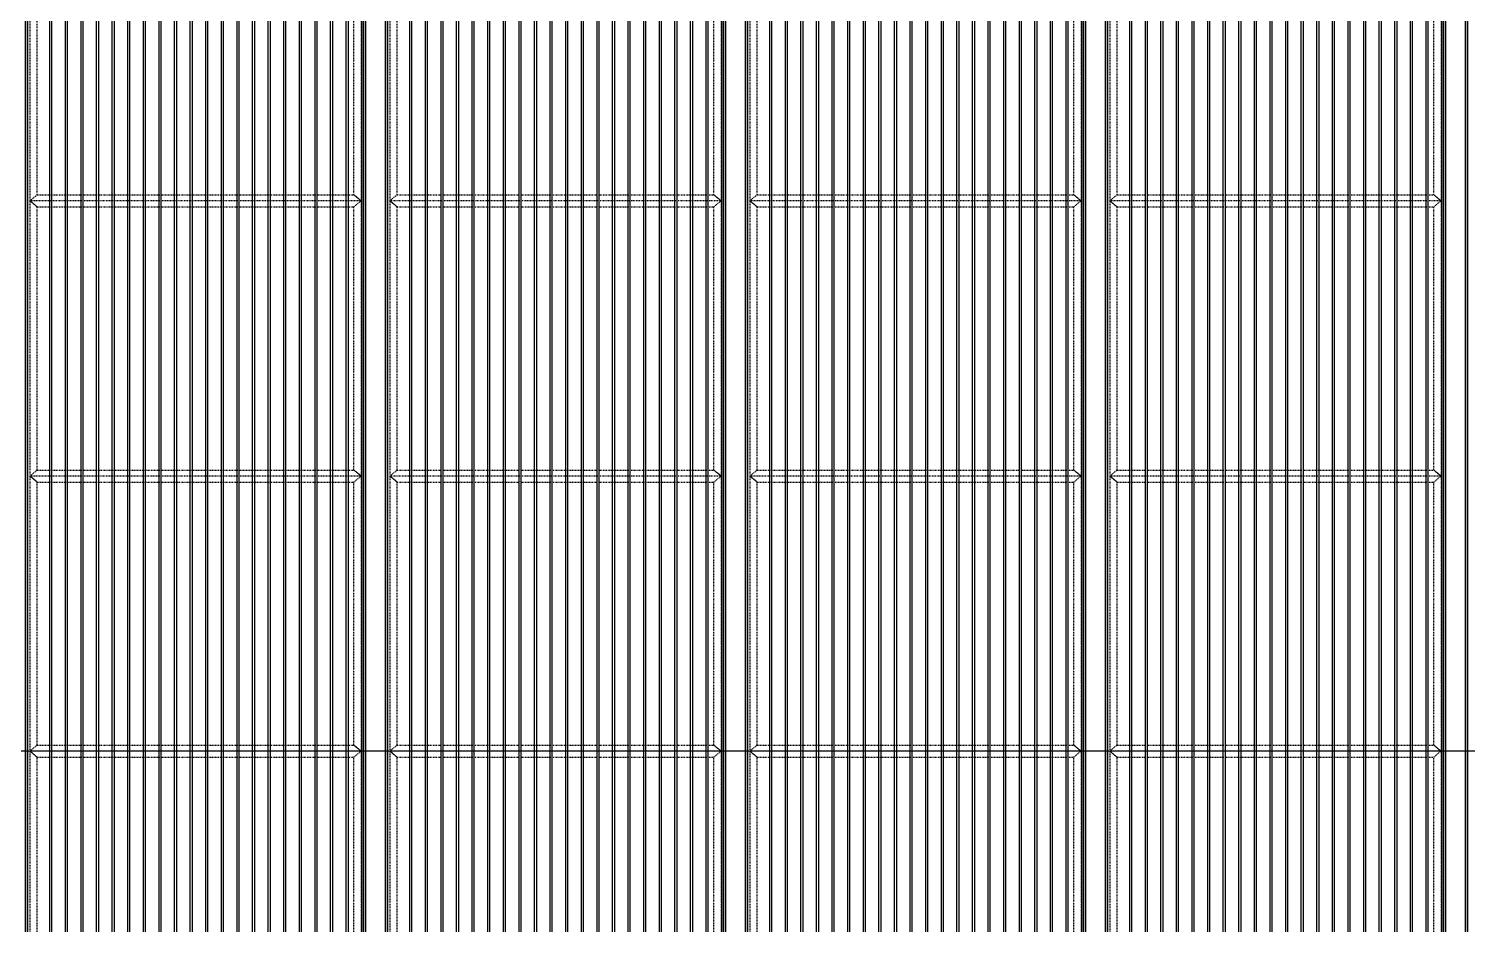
# Model space of a CAD drawing. Header units: millimetres. Extents: x 2519235 to 7246330, y 25937 to 201821.
# Drawn here: x 3243741 to 3249735, y 110629 to 114361 of the extents above; entities that cross this region are included whole.
import ezdxf
from ezdxf.enums import TextEntityAlignment as Align
from ezdxf.xclip import XClip

# ---------------------------------------------------------------- set-up
doc = ezdxf.new("R2010")
doc.units = ezdxf.units.MM
doc.header["$XCLIPFRAME"] = 0
doc.set_wipeout_variables(frame=1)
for name, pattern in [('ACM_Grid2', [9, 6, -1, 1, -1]), ('HIDDEN', [0.375, 0.25, -0.125]), ('HIDDEN2', [4.7625, 3.175, -1.5875]), ('TA_GL_005.00000', [13.75, 5, -1.25, 1.25, -1.25, 5]), ('TA_HL_001.00000', [6.5, 3.55, -2.95])]:
    doc.linetypes.add(name, pattern=pattern)
for name, color, linetype in [('000 - 0_SYM_DWG_GRID-BUBBLE_MAIN_COLOR_1', 7, 'Continuous'), ('000 - 0_SYM_DWG_GRIDLINE_MAIN_COLOR_251', 7, 'Continuous'), ('010 - ASPG_EXTR_MAIN_COLOR_2', 7, 'Continuous'), ('010 - ASPG_EXTR_WIPEOUT_', 7, 'Continuous'), ('010 - ASPG_FRAMING_MAIN_COLOR_1', 7, 'Continuous'), ('010 - ASPG_FRAMING_MAIN_COLOR_2', 7, 'Continuous'), ('010 - ASPG_FRAMING_SUB_COLOR_2', 7, 'Continuous'), ('010 - ASPG_FRAMING_SUB_COLOR_3', 7, 'Continuous'), ('010 - ASPG_FRAMING_WIPEOUT_', 7, 'Continuous'), ('_[-125x65x6x8', 7, 'Continuous'), ('_PL-02', 7, 'Continuous'), ('_PLATE-SC', 7, 'Continuous'), ('_SC -100x100x6x8', 7, 'Continuous'), ('_งานโครงสร้าง', 7, 'Continuous'), ('G-ANNO-HATCH-G251', 7, 'Continuous')]:
    doc.layers.add(name, color=color, linetype=linetype)
doc.layers.add('ACM_Line_Grid Line _Existing__Lw2_', color=7, linetype='ACM_Grid2', lineweight=9)
doc.styles.add('Arial', font='arial.ttf', dxfattribs={"height": 300})
doc.styles.add('TA', font='', dxfattribs={"height": 4.5})
doc.styles.get('TA').set_extended_font_data('Cordia New')

# ---------------------------------------------------------------- blocks, each defined once
blk = doc.blocks.new('*U92')
at = {"color": 7, "linetype": 'HIDDEN2', "ltscale": 0.3}
blk.add_line((0, -26.5), (-2700, -26.5), dxfattribs=at)
at = {"color": 7}
blk.add_lwpolyline([(0, 32.5), (-2700, 32.5), (-2700, -32.5), (0, -32.5)], close=True, dxfattribs=at)
blk = doc.blocks.new('*U93')
at = {"color": 7, "linetype": 'HIDDEN2', "ltscale": 0.3}
blk.add_line((0, -26.5), (-725, -26.5), dxfattribs=at)
at = {"color": 7}
blk.add_lwpolyline([(0, 32.5), (-725, 32.5), (-725, -32.5), (0, -32.5)], close=True, dxfattribs=at)
blk = doc.blocks.new('*U107')
at = {"color": 7, "linetype": 'HIDDEN2', "ltscale": 0.3}
blk.add_line((0, -26.5), (-4950, -26.5), dxfattribs=at)
at = {"color": 7}
blk.add_lwpolyline([(0, 32.5), (-4950, 32.5), (-4950, -32.5), (0, -32.5)], close=True, dxfattribs=at)
blk = doc.blocks.new('_PL-01')
at = {"layer": 'G-ANNO-HATCH-G251'}
h = blk.add_hatch(dxfattribs=at)
h.set_pattern_fill('AR-CONC', scale=0.05)
h.set_pattern_definition([(50, (-178564.836, -85577.109), (9.10923345, -0.79695428), [0.9525, -10.4775]), (355, (-178564.836, -85577.109), (-1.76217107, 9.55284226), [0.762, -8.3820292]), (100.4514447, (-178564.077, -85577.176), (7.34706235, 8.7558876), [0.80950044, -8.90451223]), (46.1842, (-178564.836, -85574.569), (13.55395204, -2.1021164), [1.42875, -15.71625]), (96.6355576, (-178563.706, -85574.744), (11.8702067, 12.3713062), [1.2142512, -13.3567804]), (351.184151, (-178564.836, -85574.57), (11.8702067, 12.3713062), [1.1429984, -12.5729866]), (21, (-178563.566, -85575.204), (7.58071956, -5.1132599), [0.9525, -10.4775]), (326, (-178563.566, -85575.204), (3.0901014, 9.2093983), [0.762, -8.382]), (71.451445, (-178562.934, -85575.63), (10.67082096, 4.09613844), [0.80950044, -8.9044969]), (37.5, (-178564.8358, -85577.1093), (0.15443016, 4.227751944), [0, -8.2804, 0, -8.509, 0, -8.41375]), (7.5, (-178564.836, -85577.1093), (3.34098313, 5.00902874), [0, -4.8514, 0, -8.0899, 0, -3.20675]), (327.5, (-178567.668, -85577.1093), (6.77952976, -0.2864372), [0, -3.175, 0, -9.906, 0, -13.1445]), (317.5, (-178568.938, -85577.1093), (7.40645907, 1.27132455), [0, -4.1275, 0, -6.5786, 0, -9.3345])])
h.paths.add_polyline_path([(70, 0), (-70, 0), (-70, -10), (70, -10)])
h = blk.add_hatch(dxfattribs=at)
h.set_pattern_fill('ANSI32', scale=0.5, angle=90)
h.set_pattern_definition([(135, (-178371.5467, -85577.1093), (-3.36759605, -3.36759605), []), (135, (-178371.5467, -85574.8643), (-3.36759605, -3.36759605), [])])
h.paths.add_polyline_path([(70, -10), (-70, -10), (-70, -20), (70, -20)])
at = {"color": 7}
for points in [[(-70, 0), (70, 0), (70, -10), (-70, -10)], [(-70, -10), (70, -10), (70, -20), (-70, -20)]]:
    blk.add_lwpolyline(points, close=True, dxfattribs=at)
at = {"layer": 'ACM_Line_Grid Line _Existing__Lw2_', "color": 7, "lineweight": 20}
blk.add_line((0, 0), (0, -20), dxfattribs=at)
blk = doc.blocks.new('*U55')
at = {"color": 7}
for p, q in [((-3, 3160), (-63, 3160)), ((-57.9, 3155), (-50, 3155)), ((-50, 5), (-50, 3155)), ((-50, 3155), (50, 3155)), ((-24.8, 3131.6), (-24.8, 3118.4)), ((-24.8, 3131.6), (-23.6, 3130.3)), ((-24.8, 3118.4), (-23.6, 3119.7)), ((-22.4, 3131.6), (-23.6, 3130.3)), ((-23.6, 3130.3), (-23.6, 3119.7)), ((-23.6, 3119.7), (-22.4, 3118.4)), ((-22.4, 3131.6), (-21.2, 3130.3)), ((-22.4, 3131.6), (-22.4, 3118.4)), ((-22.4, 3118.4), (-21.2, 3119.7)), ((-20, 3131.6), (-21.2, 3130.3)), ((-21.2, 3130.3), (-21.2, 3119.7)), ((-21.2, 3119.7), (-20, 3118.4)), ((-20, 3131.6), (-18.8, 3130.3)), ((-20, 3131.6), (-20, 3118.4)), ((-20, 3118.4), (-18.8, 3119.7)), ((-17.6, 3135.8), (-18.8, 3135)), ((-18.8, 3135), (-18.8, 3115)), ((-17.6, 3135.8), (-11, 3135.8)), ((-17.6, 3128.6), (-11, 3128.6)), ((-17.6, 3121.4), (-11, 3121.4)), ((-11, 3135.8), (-9.8, 3135)), ((-9.8, 3138.5), (-9.8, 3111.5)), ((-9.8, 3138.5), (-8, 3138.5)), ((-8, 3138.5), (-8, 3111.5)), ((-3, 3155), (-3, 3160)), ((4, 3111.5), (4, 3138.5)), ((5.8, 3138.5), (4, 3138.5)), ((5.8, 3111.5), (5.8, 3138.5)), ((7, 3135.8), (5.8, 3135)), ((13.6, 3135.8), (7, 3135.8)), ((13.6, 3128.6), (7, 3128.6)), ((13.6, 3121.4), (7, 3121.4)), ((13.6, 3135.8), (14.8, 3135)), ((14.8, 3115), (14.8, 3135)), ((22.6, 3135.8), (16, 3135.8)), ((22.6, 3128.6), (16, 3128.6)), ((22.6, 3121.4), (16, 3121.4)), ((22.6, 3135.8), (23.8, 3135)), ((23.8, 3115), (23.8, 3135)), ((25, 3131.6), (23.8, 3130.3)), ((25, 3118.4), (23.8, 3119.7)), ((26.2, 3130.3), (25, 3131.6)), ((25, 3118.4), (25, 3131.6)), ((25, 3118.4), (26.2, 3119.7)), ((27.4, 3131.6), (26.2, 3130.3)), ((26.2, 3119.7), (26.2, 3130.3)), ((27.4, 3118.4), (26.2, 3119.7)), ((28.6, 3130.3), (27.4, 3131.6)), ((27.4, 3118.4), (27.4, 3131.6)), ((27.4, 3118.4), (28.6, 3119.7)), ((29.8, 3131.6), (28.6, 3130.3)), ((28.6, 3130.3), (28.6, 3119.7)), ((29.8, 3118.4), (28.6, 3119.7)), ((29.8, 3118.4), (29.8, 3131.6)), ((50, 3155), (50, 5)), ((-17.6, 3114.2), (-18.8, 3115)), ((-17.6, 3114.2), (-11, 3114.2)), ((-11, 3114.2), (-9.8, 3115)), ((-9.8, 3111.5), (-8, 3111.5)), ((5.8, 3111.5), (4, 3111.5)), ((7, 3114.2), (5.8, 3115)), ((13.6, 3114.2), (7, 3114.2)), ((13.6, 3114.2), (14.8, 3115)), ((22.6, 3114.2), (16, 3114.2)), ((22.6, 3114.2), (23.8, 3115)), ((-3, 0), (-63, 0)), ((-57.9, 5), (-50, 5)), ((-50, 5), (50, 5)), ((-24.8, 28.4), (-24.8, 41.6)), ((-24.8, 41.6), (-23.6, 40.3)), ((-24.8, 28.4), (-23.6, 29.7)), ((-23.6, 40.3), (-22.4, 41.6)), ((-23.6, 29.7), (-23.6, 40.3)), ((-22.4, 28.4), (-23.6, 29.7)), ((-22.4, 41.6), (-21.2, 40.3)), ((-22.4, 28.4), (-22.4, 41.6)), ((-22.4, 28.4), (-21.2, 29.7)), ((-21.2, 40.3), (-20, 41.6)), ((-21.2, 29.7), (-21.2, 40.3)), ((-20, 28.4), (-21.2, 29.7)), ((-20, 41.6), (-18.8, 40.3)), ((-20, 28.4), (-20, 41.6)), ((-20, 28.4), (-18.8, 29.7)), ((-17.6, 45.8), (-18.8, 45)), ((-18.8, 25), (-18.8, 45)), ((-17.6, 24.2), (-18.8, 25)), ((-17.6, 45.8), (-11, 45.8)), ((-17.6, 38.6), (-11, 38.6)), ((-17.6, 31.4), (-11, 31.4)), ((-17.6, 24.2), (-11, 24.2)), ((-11, 45.8), (-9.8, 45)), ((-11, 24.2), (-9.8, 25)), ((-9.8, 21.5), (-9.8, 48.5)), ((-9.8, 48.5), (-8, 48.5)), ((-9.8, 21.5), (-8, 21.5)), ((-8, 21.5), (-8, 48.5)), ((-3, 5), (-3, 0)), ((4, 48.5), (4, 21.5)), ((5.8, 48.5), (4, 48.5)), ((5.8, 21.5), (4, 21.5)), ((5.8, 48.5), (5.8, 21.5)), ((7, 45.8), (5.8, 45)), ((7, 24.2), (5.8, 25)), ((13.6, 45.8), (7, 45.8)), ((13.6, 38.6), (7, 38.6)), ((13.6, 31.4), (7, 31.4)), ((13.6, 24.2), (7, 24.2)), ((13.6, 45.8), (14.8, 45)), ((13.6, 24.2), (14.8, 25)), ((14.8, 45), (14.8, 25)), ((22.6, 45.8), (16, 45.8)), ((22.6, 38.6), (16, 38.6)), ((22.6, 31.4), (16, 31.4)), ((22.6, 24.2), (16, 24.2)), ((22.6, 45.8), (23.8, 45)), ((22.6, 24.2), (23.8, 25)), ((23.8, 45), (23.8, 25)), ((25, 41.6), (23.8, 40.3)), ((25, 28.4), (23.8, 29.7)), ((25, 41.6), (26.2, 40.3)), ((25, 41.6), (25, 28.4)), ((26.2, 29.7), (25, 28.4)), ((27.4, 41.6), (26.2, 40.3)), ((26.2, 40.3), (26.2, 29.7)), ((27.4, 28.4), (26.2, 29.7)), ((27.4, 41.6), (28.6, 40.3)), ((27.4, 41.6), (27.4, 28.4)), ((28.6, 29.7), (27.4, 28.4)), ((29.8, 41.6), (28.6, 40.3)), ((28.6, 29.7), (28.6, 40.3)), ((29.8, 28.4), (28.6, 29.7)), ((29.8, 41.6), (29.8, 28.4))]:
    blk.add_line(p, q, dxfattribs=at)
at = {"color": 7, "linetype": 'HIDDEN'}
for p, q in [((-8, 3150), (-8, 3105.1)), ((-8, 10), (-8, 54.9))]:
    blk.add_line(p, q, dxfattribs=at)
at = {"color": 7, "linetype": 'HIDDEN', "ltscale": 0.1}
for p, q in [((-3, 3155), (-3, 5)), ((3, 5), (3, 3155))]:
    blk.add_line(p, q, dxfattribs=at)
at = {"color": 7}
for points in [[(-17.6, 3135.8, 0.325), (-17.6, 3128.6, 0.325), (-17.6, 3121.4, 0.325), (-17.6, 3114.2, 0.325)], [(-11, 3135.8, -0.325), (-11, 3128.6, -0.325), (-11, 3121.4, -0.325), (-11, 3114.2, -0.325)], [(7, 3114.2, -0.325), (7, 3121.4, -0.325), (7, 3128.6, -0.325), (7, 3135.8, -0.325)], [(13.6, 3114.2, 0.325), (13.6, 3121.4, 0.325), (13.6, 3128.6, 0.325), (13.6, 3135.8, 0.325)], [(22.6, 3114.2, 0.325), (22.6, 3121.4, 0.325), (22.6, 3128.6, 0.325), (22.6, 3135.8, 0.325)], [(-17.6, 24.2, -0.325), (-17.6, 31.4, -0.325), (-17.6, 38.6, -0.325), (-17.6, 45.8, -0.325)], [(-11, 24.2, 0.325), (-11, 31.4, 0.325), (-11, 38.6, 0.325), (-11, 45.8, 0.325)], [(7, 45.8, 0.325), (7, 38.6, 0.325), (7, 31.4, 0.325), (7, 24.2, 0.325)], [(13.6, 45.8, -0.325), (13.6, 38.6, -0.325), (13.6, 31.4, -0.325), (13.6, 24.2, -0.325)], [(22.6, 45.8, -0.325), (22.6, 38.6, -0.325), (22.6, 31.4, -0.325), (22.6, 24.2, -0.325)]]:
    blk.add_lwpolyline(points, format="xyb", dxfattribs=at)
for points in [[(16, 3135.8, 0.325), (16, 3128.6, 0.325), (16, 3121.4, 0.325), (16, 3114.2), (14.8, 3115), (14.8, 3135)], [(16, 24.2, -0.325), (16, 31.4, -0.325), (16, 38.6, -0.325), (16, 45.8), (14.8, 45), (14.8, 25)]]:
    blk.add_lwpolyline(points, format="xyb", close=True, dxfattribs=at)
for centre, radius, start, end in [((-57.2, 3160.9), 5.91, 188.47924, 263.15021), ((-18.3, 3125), 9.29, 134.32225, 225.67775), ((71.5, 3120.9), 47.7, 178.49035, 181.50965), ((23.3, 3125), 9.29, 314.32225, 45.67775), ((-57.2, -0.9), 5.91, 96.84979, 171.52076), ((-18.3, 35), 9.29, 134.32225, 225.67775), ((71.5, 39.1), 47.7, 178.49035, 181.50965), ((23.3, 35), 9.29, 314.32225, 45.67775)]:
    blk.add_arc(centre, radius, start, end, dxfattribs=at)
at = {"color": 7, "linetype": 'HIDDEN'}
for centre, radius, start, end in [((-13, 3150), 5, 0, 90), ((-2.1, 3105.8), 5.91, 186.84979, 261.52076), ((-2.1, 54.2), 5.91, 98.47924, 173.15021), ((-13, 10), 5, 270, 0)]:
    blk.add_arc(centre, radius, start, end, dxfattribs=at)
at = {"layer": 'Defpoints', "color": 7}
blk.add_line((0, 3160), (0, 0), dxfattribs=at)
blk = doc.blocks.new('*U124')
at = {"color": 7}
for p, q in [((-3, 3170), (-63, 3170)), ((-57.9, 3165), (-50, 3165)), ((-50, 5), (-50, 3165)), ((-50, 3165), (50, 3165)), ((-24.8, 3141.6), (-24.8, 3128.4)), ((-24.8, 3141.6), (-23.6, 3140.3)), ((-24.8, 3128.4), (-23.6, 3129.7)), ((-22.4, 3141.6), (-23.6, 3140.3)), ((-23.6, 3140.3), (-23.6, 3129.7)), ((-23.6, 3129.7), (-22.4, 3128.4)), ((-22.4, 3141.6), (-21.2, 3140.3)), ((-22.4, 3141.6), (-22.4, 3128.4)), ((-22.4, 3128.4), (-21.2, 3129.7)), ((-20, 3141.6), (-21.2, 3140.3)), ((-21.2, 3140.3), (-21.2, 3129.7)), ((-21.2, 3129.7), (-20, 3128.4)), ((-20, 3141.6), (-18.8, 3140.3)), ((-20, 3141.6), (-20, 3128.4)), ((-20, 3128.4), (-18.8, 3129.7)), ((-17.6, 3145.8), (-18.8, 3145)), ((-18.8, 3145), (-18.8, 3125)), ((-17.6, 3124.2), (-18.8, 3125)), ((-17.6, 3145.8), (-11, 3145.8)), ((-17.6, 3138.6), (-11, 3138.6)), ((-17.6, 3131.4), (-11, 3131.4)), ((-17.6, 3124.2), (-11, 3124.2)), ((-11, 3145.8), (-9.8, 3145)), ((-11, 3124.2), (-9.8, 3125)), ((-9.8, 3148.5), (-9.8, 3121.5)), ((-9.8, 3148.5), (-8, 3148.5)), ((-9.8, 3121.5), (-8, 3121.5)), ((-8, 3148.5), (-8, 3121.5)), ((-3, 3165), (-3, 3170)), ((4, 3121.5), (4, 3148.5)), ((5.8, 3148.5), (4, 3148.5)), ((5.8, 3121.5), (4, 3121.5)), ((5.8, 3121.5), (5.8, 3148.5)), ((7, 3145.8), (5.8, 3145)), ((7, 3124.2), (5.8, 3125)), ((13.6, 3145.8), (7, 3145.8)), ((13.6, 3138.6), (7, 3138.6)), ((13.6, 3131.4), (7, 3131.4)), ((13.6, 3124.2), (7, 3124.2)), ((13.6, 3145.8), (14.8, 3145)), ((13.6, 3124.2), (14.8, 3125)), ((14.8, 3125), (14.8, 3145)), ((22.6, 3145.8), (16, 3145.8)), ((22.6, 3138.6), (16, 3138.6)), ((22.6, 3131.4), (16, 3131.4)), ((22.6, 3124.2), (16, 3124.2)), ((22.6, 3145.8), (23.8, 3145)), ((22.6, 3124.2), (23.8, 3125)), ((23.8, 3125), (23.8, 3145)), ((25, 3141.6), (23.8, 3140.3)), ((25, 3128.4), (23.8, 3129.7)), ((26.2, 3140.3), (25, 3141.6)), ((25, 3128.4), (25, 3141.6)), ((25, 3128.4), (26.2, 3129.7)), ((27.4, 3141.6), (26.2, 3140.3)), ((26.2, 3129.7), (26.2, 3140.3)), ((27.4, 3128.4), (26.2, 3129.7)), ((28.6, 3140.3), (27.4, 3141.6)), ((27.4, 3128.4), (27.4, 3141.6)), ((27.4, 3128.4), (28.6, 3129.7)), ((29.8, 3141.6), (28.6, 3140.3)), ((28.6, 3140.3), (28.6, 3129.7)), ((29.8, 3128.4), (28.6, 3129.7)), ((29.8, 3128.4), (29.8, 3141.6)), ((50, 3165), (50, 5)), ((-3, 0), (-63, 0)), ((-57.9, 5), (-50, 5)), ((-50, 5), (50, 5)), ((-24.8, 28.4), (-24.8, 41.6)), ((-24.8, 41.6), (-23.6, 40.3)), ((-24.8, 28.4), (-23.6, 29.7)), ((-23.6, 40.3), (-22.4, 41.6)), ((-23.6, 29.7), (-23.6, 40.3)), ((-22.4, 28.4), (-23.6, 29.7)), ((-22.4, 41.6), (-21.2, 40.3)), ((-22.4, 28.4), (-22.4, 41.6)), ((-22.4, 28.4), (-21.2, 29.7)), ((-21.2, 40.3), (-20, 41.6)), ((-21.2, 29.7), (-21.2, 40.3)), ((-20, 28.4), (-21.2, 29.7)), ((-20, 41.6), (-18.8, 40.3)), ((-20, 28.4), (-20, 41.6)), ((-20, 28.4), (-18.8, 29.7)), ((-17.6, 45.8), (-18.8, 45)), ((-18.8, 25), (-18.8, 45)), ((-17.6, 24.2), (-18.8, 25)), ((-17.6, 45.8), (-11, 45.8)), ((-17.6, 38.6), (-11, 38.6)), ((-17.6, 31.4), (-11, 31.4)), ((-17.6, 24.2), (-11, 24.2)), ((-11, 45.8), (-9.8, 45)), ((-11, 24.2), (-9.8, 25)), ((-9.8, 21.5), (-9.8, 48.5)), ((-9.8, 48.5), (-8, 48.5)), ((-9.8, 21.5), (-8, 21.5)), ((-8, 21.5), (-8, 48.5)), ((-3, 5), (-3, 0)), ((4, 48.5), (4, 21.5)), ((5.8, 48.5), (4, 48.5)), ((5.8, 21.5), (4, 21.5)), ((5.8, 48.5), (5.8, 21.5)), ((7, 45.8), (5.8, 45)), ((7, 24.2), (5.8, 25)), ((13.6, 45.8), (7, 45.8)), ((13.6, 38.6), (7, 38.6)), ((13.6, 31.4), (7, 31.4)), ((13.6, 24.2), (7, 24.2)), ((13.6, 45.8), (14.8, 45)), ((13.6, 24.2), (14.8, 25)), ((14.8, 45), (14.8, 25)), ((22.6, 45.8), (16, 45.8)), ((22.6, 38.6), (16, 38.6)), ((22.6, 31.4), (16, 31.4)), ((22.6, 24.2), (16, 24.2)), ((22.6, 45.8), (23.8, 45)), ((22.6, 24.2), (23.8, 25)), ((23.8, 45), (23.8, 25)), ((25, 41.6), (23.8, 40.3)), ((25, 28.4), (23.8, 29.7)), ((25, 41.6), (26.2, 40.3)), ((25, 41.6), (25, 28.4)), ((26.2, 29.7), (25, 28.4)), ((27.4, 41.6), (26.2, 40.3)), ((26.2, 40.3), (26.2, 29.7)), ((27.4, 28.4), (26.2, 29.7)), ((27.4, 41.6), (28.6, 40.3)), ((27.4, 41.6), (27.4, 28.4)), ((28.6, 29.7), (27.4, 28.4)), ((29.8, 41.6), (28.6, 40.3)), ((28.6, 29.7), (28.6, 40.3)), ((29.8, 28.4), (28.6, 29.7)), ((29.8, 41.6), (29.8, 28.4))]:
    blk.add_line(p, q, dxfattribs=at)
at = {"color": 7, "linetype": 'HIDDEN'}
for p, q in [((-8, 3160), (-8, 3115.1)), ((-8, 10), (-8, 54.9))]:
    blk.add_line(p, q, dxfattribs=at)
at = {"color": 7, "linetype": 'HIDDEN', "ltscale": 0.1}
for p, q in [((-3, 3165), (-3, 5)), ((3, 5), (3, 3165))]:
    blk.add_line(p, q, dxfattribs=at)
at = {"color": 7}
for points in [[(-17.6, 3145.8, 0.325), (-17.6, 3138.6, 0.325), (-17.6, 3131.4, 0.325), (-17.6, 3124.2, 0.325)], [(-11, 3145.8, -0.325), (-11, 3138.6, -0.325), (-11, 3131.4, -0.325), (-11, 3124.2, -0.325)], [(7, 3124.2, -0.325), (7, 3131.4, -0.325), (7, 3138.6, -0.325), (7, 3145.8, -0.325)], [(13.6, 3124.2, 0.325), (13.6, 3131.4, 0.325), (13.6, 3138.6, 0.325), (13.6, 3145.8, 0.325)], [(22.6, 3124.2, 0.325), (22.6, 3131.4, 0.325), (22.6, 3138.6, 0.325), (22.6, 3145.8, 0.325)], [(-17.6, 24.2, -0.325), (-17.6, 31.4, -0.325), (-17.6, 38.6, -0.325), (-17.6, 45.8, -0.325)], [(-11, 24.2, 0.325), (-11, 31.4, 0.325), (-11, 38.6, 0.325), (-11, 45.8, 0.325)], [(7, 45.8, 0.325), (7, 38.6, 0.325), (7, 31.4, 0.325), (7, 24.2, 0.325)], [(13.6, 45.8, -0.325), (13.6, 38.6, -0.325), (13.6, 31.4, -0.325), (13.6, 24.2, -0.325)], [(22.6, 45.8, -0.325), (22.6, 38.6, -0.325), (22.6, 31.4, -0.325), (22.6, 24.2, -0.325)]]:
    blk.add_lwpolyline(points, format="xyb", dxfattribs=at)
for points in [[(16, 3145.8, 0.325), (16, 3138.6, 0.325), (16, 3131.4, 0.325), (16, 3124.2), (14.8, 3125), (14.8, 3145)], [(16, 24.2, -0.325), (16, 31.4, -0.325), (16, 38.6, -0.325), (16, 45.8), (14.8, 45), (14.8, 25)]]:
    blk.add_lwpolyline(points, format="xyb", close=True, dxfattribs=at)
for centre, radius, start, end in [((-57.2, 3170.9), 5.91, 188.47924, 263.15021), ((-18.3, 3135), 9.29, 134.32225, 225.67775), ((71.5, 3130.9), 47.7, 178.49035, 181.50965), ((23.3, 3135), 9.29, 314.32225, 45.67775), ((-57.2, -0.9), 5.91, 96.84979, 171.52076), ((-18.3, 35), 9.29, 134.32225, 225.67775), ((71.5, 39.1), 47.7, 178.49035, 181.50965), ((23.3, 35), 9.29, 314.32225, 45.67775)]:
    blk.add_arc(centre, radius, start, end, dxfattribs=at)
at = {"color": 7, "linetype": 'HIDDEN'}
for centre, radius, start, end in [((-13, 3160), 5, 0, 90), ((-2.1, 3115.8), 5.91, 186.84979, 261.52076), ((-2.1, 54.2), 5.91, 98.47924, 173.15021), ((-13, 10), 5, 270, 0)]:
    blk.add_arc(centre, radius, start, end, dxfattribs=at)
at = {"layer": 'Defpoints', "color": 7}
blk.add_line((0, 3170), (0, 0), dxfattribs=at)
blk = doc.blocks.new('_PL-02')
at = {"layer": 'G-ANNO-HATCH-G251'}
h = blk.add_hatch(dxfattribs=at)
h.set_pattern_fill('ANSI32', scale=0.5, angle=90)
h.set_pattern_definition([(135, (-178371.5467, -85567.1093), (-3.36759605, -3.36759605), []), (135, (-178371.5467, -85564.8643), (-3.36759605, -3.36759605), [])])
h.paths.add_polyline_path([(70, 0), (-70, 0), (-70, -10), (70, -10)])
at = {"color": 7}
blk.add_lwpolyline([(-70, 0), (70, 0), (70, -10), (-70, -10)], close=True, dxfattribs=at)
at = {"layer": 'ACM_Line_Grid Line _Existing__Lw2_', "color": 7, "lineweight": 20}
blk.add_line((0, 0), (0, -10), dxfattribs=at)
blk = doc.blocks.new('W-1-PP17-ENT1_REV02_20260415-163809_PP17_ENT1_SE_ELE3')
at = {"layer": '_งานโครงสร้าง', "color": 7}
for p, q in [((774.8, 114340), (1024.8, 114340)), ((1024.8, 114340), (1024.8, 100790)), ((3774.8, 114340), (3774.8, 100790)), ((3774.8, 114340), (4024.8, 114340)), ((4024.8, 114340), (4024.8, 100790)), ((4799.8, 114340), (4799.8, 106940)), ((4799.8, 114340), (5049.8, 114340)), ((5049.8, 114340), (5049.8, 106940)), ((1199.8, 110840), (1449.8, 110840)), ((3349.8, 110840), (3599.8, 110840)), ((4287.3, 110840), (4537.3, 110840)), ((5224.8, 110840), (5474.8, 110840))]:
    blk.add_line(p, q, dxfattribs=at)
at = {"layer": '_งานโครงสร้าง', "color": 7, "extrusion": (-1.22465e-16, 1, 0)}
for p, q in [((1024.8, 110840), (3774.8, 110840)), ((4024.8, 110840), (4799.8, 110840)), ((5049.8, 110840), (10049.8, 110840))]:
    blk.add_line(p, q, dxfattribs=at)
at = {"layer": '_งานโครงสร้าง', "color": 7}
for points in [[(1024.8, 114340), (3774.8, 114340), (3774.8, 114040), (1024.8, 114040)], [(4024.8, 114340), (4799.8, 114340), (4799.8, 114040), (4024.8, 114040)], [(5049.8, 114340), (10049.8, 114340), (10049.8, 114040), (5049.8, 114040)]]:
    blk.add_lwpolyline(points, close=True, dxfattribs=at)
at = {"layer": '_[-125x65x6x8', "color": 7}
for name, p in [('*U92', (3749.8, 113365)), ('*U93', (4774.8, 113365)), ('*U107', (10024.8, 113365)), ('*U92', (3749.8, 111865)), ('*U93', (4774.8, 111865)), ('*U107', (10024.8, 111865))]:
    blk.add_blockref(name, p, dxfattribs=at)
at = {"layer": '_PL-02', "color": 7}
for p in [(1324.8, 114030), (3474.8, 114030), (4412.3, 114040), (5349.8, 114040)]:
    blk.add_blockref('_PL-02', p, dxfattribs=at)
at = {"layer": '_PLATE-SC', "color": 7, "xscale": -1, "rotation": 180}
for p in [(1324.8, 110840), (3474.8, 110840), (4412.3, 110840), (5349.8, 110840)]:
    blk.add_blockref('_PL-01', p, dxfattribs=at)
at = {"layer": '_SC -100x100x6x8', "color": 7}
for name, p in [('*U55', (1324.8, 110860)), ('*U55', (3474.8, 110860)), ('*U124', (4412.3, 110860)), ('*U124', (5349.8, 110860))]:
    blk.add_blockref(name, p, dxfattribs=at)
blk = doc.blocks.new('*U972')
at = {"layer": '000 - 0_SYM_DWG_GRIDLINE_MAIN_COLOR_251', "color": 7, "linetype": 'ByBlock', "ltscale": 5}
blk.add_line((20, 0), (-348.8, 0), dxfattribs=at)
at = {"color": 7, "style": 'TA', "flags": 1}
blk.add_attdef('LOCATION', (6, -6), '', height=4.5, rotation=270, dxfattribs=at)
at = {"layer": '000 - 0_SYM_DWG_GRID-BUBBLE_MAIN_COLOR_1', "color": 7, "style": 'Arial'}
blk.add_attdef('GRID-HEAD', text='', height=4, rotation=90, dxfattribs=at).set_placement((42.25, 0), align=Align.MIDDLE_CENTER)
blk = doc.blocks.new('*U996')
at = {"layer": '000 - 0_SYM_DWG_GRIDLINE_MAIN_COLOR_251', "color": 7, "linetype": 'ByBlock', "ltscale": 5}
blk.add_line((20, 0), (-878, 0), dxfattribs=at)
at = {"color": 7, "style": 'TA', "flags": 1}
blk.add_attdef('LOCATION', (6, -6), '', height=4.5, rotation=270, dxfattribs=at)
blk = doc.blocks.new('W-1-PP17-ENT1_REV02_20260415-163734_PP17_ENT1_ELE3_DIMS')
at = {"layer": '000 - 0_SYM_DWG_GRIDLINE_MAIN_COLOR_251', "color": 7, "linetype": 'TA_GL_005.00000', "xscale": 50, "yscale": 50, "zscale": 50}
for name, p, rotation in [('*U972', (5400, 100000), 270), ('*U996', (-18300, 110940), 180)]:
    blk.add_blockref(name, p, dxfattribs=dict(at, rotation=rotation))
blk = doc.blocks.new('*U1309')
at = {"color": 7}
blk.add_wipeout([(0, -40), (27009, -40), (27009, 40), (0, 40)], dxfattribs=at).dxf.layer = '010 - ASPG_FRAMING_WIPEOUT_'
at = {"layer": '010 - ASPG_FRAMING_MAIN_COLOR_2', "color": 7}
blk.add_lwpolyline([(0, -40), (27009, -40), (27009, 40), (0, 40)], close=True, dxfattribs=at)
at = {"color": 7}
for points in [[(0, 40), (27084, 40), (27084, 50), (0, 50)], [(0, -50), (27084, -50), (27084, -40), (0, -40)]]:
    blk.add_wipeout(points, dxfattribs=at).dxf.layer = '010 - ASPG_FRAMING_WIPEOUT_'
at = {"layer": '010 - ASPG_FRAMING_MAIN_COLOR_1', "color": 7}
for points in [[(0, 40), (27084, 40), (27084, 50), (0, 50)], [(0, -50), (27084, -50), (27084, -40), (0, -40)]]:
    blk.add_lwpolyline(points, close=True, dxfattribs=at)
blk = doc.blocks.new('*U3388')
at = {"color": 7}
blk.add_wipeout([(50, 0), (1450, 0), (1450, 3000), (50, 3000)], dxfattribs=at).dxf.layer = '010 - ASPG_EXTR_WIPEOUT_'
at = {"layer": '010 - ASPG_EXTR_MAIN_COLOR_2', "color": 7}
for points in [[(141.5, 0), (151.7, 0), (151.7, 3000), (141.5, 3000)], [(206.5, 0), (216.7, 0), (216.7, 3000), (206.5, 3000)], [(271.5, 0), (281.7, 0), (281.7, 3000), (271.5, 3000)], [(336.5, 0), (346.7, 0), (346.7, 3000), (336.5, 3000)], [(401.5, 0), (411.7, 0), (411.7, 3000), (401.5, 3000)], [(466.5, 0), (476.7, 0), (476.7, 3000), (466.5, 3000)], [(531.5, 0), (541.7, 0), (541.7, 3000), (531.5, 3000)], [(596.5, 0), (606.7, 0), (606.7, 3000), (596.5, 3000)], [(661.5, 0), (671.7, 0), (671.7, 3000), (661.5, 3000)], [(726.5, 0), (736.7, 0), (736.7, 3000), (726.5, 3000)], [(791.5, 0), (801.7, 0), (801.7, 3000), (791.5, 3000)], [(856.5, 0), (866.7, 0), (866.7, 3000), (856.5, 3000)], [(921.5, 0), (931.7, 0), (931.7, 3000), (921.5, 3000)], [(986.5, 0), (996.7, 0), (996.7, 3000), (986.5, 3000)], [(1051.5, 0), (1061.7, 0), (1061.7, 3000), (1051.5, 3000)], [(1116.5, 0), (1126.7, 0), (1126.7, 3000), (1116.5, 3000)], [(1181.5, 0), (1191.7, 0), (1191.7, 3000), (1181.5, 3000)], [(1246.5, 0), (1256.7, 0), (1256.7, 3000), (1246.5, 3000)], [(1311.5, 0), (1321.7, 0), (1321.7, 3000), (1311.5, 3000)], [(1376.5, 0), (1386.7, 0), (1386.7, 3000), (1376.5, 3000)]]:
    blk.add_lwpolyline(points, close=True, dxfattribs=at)
at = {"layer": '010 - ASPG_FRAMING_SUB_COLOR_2', "color": 7}
blk.add_lwpolyline([(50, 0), (1450, 0), (1450, 3000), (50, 3000)], close=True, dxfattribs=at)
at = {"color": 7}
for points in [[(-50, 0), (50, 0), (50, 3000), (-50, 3000)], [(1450, 0), (1550, 0), (1550, 3000), (1450, 3000)]]:
    blk.add_wipeout(points, dxfattribs=at).dxf.layer = '010 - ASPG_EXTR_WIPEOUT_'
at = {"layer": '010 - ASPG_EXTR_MAIN_COLOR_2', "color": 7}
blk.add_lwpolyline([(1441.5, 0), (1451.7, 0), (1451.7, 3000), (1441.5, 3000)], close=True, dxfattribs=at)
at = {"layer": '010 - ASPG_FRAMING_MAIN_COLOR_1', "color": 7}
for points in [[(-50, 0), (-40, 0), (-40, 3000), (-50, 3000)], [(40, 0), (50, 0), (50, 3000), (40, 3000)], [(1450, 0), (1460, 0), (1460, 3000), (1450, 3000)], [(1540, 0), (1550, 0), (1550, 3000), (1540, 3000)]]:
    blk.add_lwpolyline(points, close=True, dxfattribs=at)
at = {"layer": '010 - ASPG_FRAMING_SUB_COLOR_2', "color": 7}
for points in [[(-50, 0), (50, 0), (50, 3000), (-50, 3000)], [(1450, 0), (1550, 0), (1550, 3000), (1450, 3000)]]:
    blk.add_lwpolyline(points, close=True, dxfattribs=at)
blk = doc.blocks.new('*U1296')
at = {"color": 7}
blk.add_wipeout([(50, 0), (1450, 0), (1450, 3440), (50, 3440)], dxfattribs=at).dxf.layer = '010 - ASPG_EXTR_WIPEOUT_'
at = {"layer": '010 - ASPG_EXTR_MAIN_COLOR_2', "color": 7}
for points in [[(141.5, 0), (151.7, 0), (151.7, 3440), (141.5, 3440)], [(206.5, 0), (216.7, 0), (216.7, 3440), (206.5, 3440)], [(271.5, 0), (281.7, 0), (281.7, 3440), (271.5, 3440)], [(336.5, 0), (346.7, 0), (346.7, 3440), (336.5, 3440)], [(401.5, 0), (411.7, 0), (411.7, 3440), (401.5, 3440)], [(466.5, 0), (476.7, 0), (476.7, 3440), (466.5, 3440)], [(531.5, 0), (541.7, 0), (541.7, 3440), (531.5, 3440)], [(596.5, 0), (606.7, 0), (606.7, 3440), (596.5, 3440)], [(661.5, 0), (671.7, 0), (671.7, 3440), (661.5, 3440)], [(726.5, 0), (736.7, 0), (736.7, 3440), (726.5, 3440)], [(791.5, 0), (801.7, 0), (801.7, 3440), (791.5, 3440)], [(856.5, 0), (866.7, 0), (866.7, 3440), (856.5, 3440)], [(921.5, 0), (931.7, 0), (931.7, 3440), (921.5, 3440)], [(986.5, 0), (996.7, 0), (996.7, 3440), (986.5, 3440)], [(1051.5, 0), (1061.7, 0), (1061.7, 3440), (1051.5, 3440)], [(1116.5, 0), (1126.7, 0), (1126.7, 3440), (1116.5, 3440)], [(1181.5, 0), (1191.7, 0), (1191.7, 3440), (1181.5, 3440)], [(1246.5, 0), (1256.7, 0), (1256.7, 3440), (1246.5, 3440)], [(1311.5, 0), (1321.7, 0), (1321.7, 3440), (1311.5, 3440)], [(1376.5, 0), (1386.7, 0), (1386.7, 3440), (1376.5, 3440)]]:
    blk.add_lwpolyline(points, close=True, dxfattribs=at)
at = {"layer": '010 - ASPG_FRAMING_SUB_COLOR_2', "color": 7}
blk.add_lwpolyline([(50, 0), (1450, 0), (1450, 3440), (50, 3440)], close=True, dxfattribs=at)
at = {"color": 7}
for points in [[(-50, 0), (50, 0), (50, 3440), (-50, 3440)], [(1450, 0), (1550, 0), (1550, 3440), (1450, 3440)]]:
    blk.add_wipeout(points, dxfattribs=at).dxf.layer = '010 - ASPG_EXTR_WIPEOUT_'
at = {"layer": '010 - ASPG_EXTR_MAIN_COLOR_2', "color": 7}
blk.add_lwpolyline([(1441.5, 0), (1451.7, 0), (1451.7, 3440), (1441.5, 3440)], close=True, dxfattribs=at)
at = {"layer": '010 - ASPG_FRAMING_MAIN_COLOR_1', "color": 7}
for points in [[(-50, 0), (-40, 0), (-40, 3440), (-50, 3440)], [(40, 0), (50, 0), (50, 3440), (40, 3440)], [(1450, 0), (1460, 0), (1460, 3440), (1450, 3440)], [(1540, 0), (1550, 0), (1550, 3440), (1540, 3440)]]:
    blk.add_lwpolyline(points, close=True, dxfattribs=at)
at = {"layer": '010 - ASPG_FRAMING_SUB_COLOR_2', "color": 7}
for points in [[(-50, 0), (50, 0), (50, 3440), (-50, 3440)], [(1450, 0), (1550, 0), (1550, 3440), (1450, 3440)]]:
    blk.add_lwpolyline(points, close=True, dxfattribs=at)
blk = doc.blocks.new('*U1297')
at = {"color": 7}
blk.add_wipeout([(50, 0), (1450, 0), (1450, 3440), (50, 3440)], dxfattribs=at).dxf.layer = '010 - ASPG_EXTR_WIPEOUT_'
at = {"layer": '010 - ASPG_EXTR_MAIN_COLOR_2', "color": 7}
for points in [[(141.5, 0), (151.7, 0), (151.7, 3440), (141.5, 3440)], [(206.5, 0), (216.7, 0), (216.7, 3440), (206.5, 3440)], [(271.5, 0), (281.7, 0), (281.7, 3440), (271.5, 3440)], [(336.5, 0), (346.7, 0), (346.7, 3440), (336.5, 3440)], [(401.5, 0), (411.7, 0), (411.7, 3440), (401.5, 3440)], [(466.5, 0), (476.7, 0), (476.7, 3440), (466.5, 3440)], [(531.5, 0), (541.7, 0), (541.7, 3440), (531.5, 3440)], [(596.5, 0), (606.7, 0), (606.7, 3440), (596.5, 3440)], [(661.5, 0), (671.7, 0), (671.7, 3440), (661.5, 3440)], [(726.5, 0), (736.7, 0), (736.7, 3440), (726.5, 3440)], [(791.5, 0), (801.7, 0), (801.7, 3440), (791.5, 3440)], [(856.5, 0), (866.7, 0), (866.7, 3440), (856.5, 3440)], [(921.5, 0), (931.7, 0), (931.7, 3440), (921.5, 3440)], [(986.5, 0), (996.7, 0), (996.7, 3440), (986.5, 3440)], [(1051.5, 0), (1061.7, 0), (1061.7, 3440), (1051.5, 3440)], [(1116.5, 0), (1126.7, 0), (1126.7, 3440), (1116.5, 3440)], [(1181.5, 0), (1191.7, 0), (1191.7, 3440), (1181.5, 3440)], [(1246.5, 0), (1256.7, 0), (1256.7, 3440), (1246.5, 3440)], [(1311.5, 0), (1321.7, 0), (1321.7, 3440), (1311.5, 3440)], [(1376.5, 0), (1386.7, 0), (1386.7, 3440), (1376.5, 3440)]]:
    blk.add_lwpolyline(points, close=True, dxfattribs=at)
at = {"layer": '010 - ASPG_FRAMING_SUB_COLOR_2', "color": 7}
blk.add_lwpolyline([(50, 0), (1450, 0), (1450, 3440), (50, 3440)], close=True, dxfattribs=at)
at = {"color": 7}
for points in [[(-50, 0), (50, 0), (50, 3440), (-50, 3440)], [(1450, 0), (1550, 0), (1550, 3440), (1450, 3440)]]:
    blk.add_wipeout(points, dxfattribs=at).dxf.layer = '010 - ASPG_EXTR_WIPEOUT_'
at = {"layer": '010 - ASPG_EXTR_MAIN_COLOR_2', "color": 7}
blk.add_lwpolyline([(1441.5, 0), (1451.7, 0), (1451.7, 3440), (1441.5, 3440)], close=True, dxfattribs=at)
at = {"layer": '010 - ASPG_FRAMING_MAIN_COLOR_1', "color": 7}
for points in [[(-50, 0), (-40, 0), (-40, 3440), (-50, 3440)], [(40, 0), (50, 0), (50, 3440), (40, 3440)], [(1450, 0), (1460, 0), (1460, 3440), (1450, 3440)], [(1540, 0), (1550, 0), (1550, 3440), (1540, 3440)]]:
    blk.add_lwpolyline(points, close=True, dxfattribs=at)
at = {"layer": '010 - ASPG_FRAMING_SUB_COLOR_2', "color": 7}
for points in [[(-50, 0), (50, 0), (50, 3440), (-50, 3440)], [(1450, 0), (1550, 0), (1550, 3440), (1450, 3440)]]:
    blk.add_lwpolyline(points, close=True, dxfattribs=at)
blk = doc.blocks.new('*U1269')
at = {"color": 7}
blk.add_wipeout([(50, 0), (1450, 0), (1450, 3440), (50, 3440)], dxfattribs=at).dxf.layer = '010 - ASPG_EXTR_WIPEOUT_'
at = {"layer": '010 - ASPG_EXTR_MAIN_COLOR_2', "color": 7}
for points in [[(141.5, 0), (151.7, 0), (151.7, 3440), (141.5, 3440)], [(206.5, 0), (216.7, 0), (216.7, 3440), (206.5, 3440)], [(271.5, 0), (281.7, 0), (281.7, 3440), (271.5, 3440)], [(336.5, 0), (346.7, 0), (346.7, 3440), (336.5, 3440)], [(401.5, 0), (411.7, 0), (411.7, 3440), (401.5, 3440)], [(466.5, 0), (476.7, 0), (476.7, 3440), (466.5, 3440)], [(531.5, 0), (541.7, 0), (541.7, 3440), (531.5, 3440)], [(596.5, 0), (606.7, 0), (606.7, 3440), (596.5, 3440)], [(661.5, 0), (671.7, 0), (671.7, 3440), (661.5, 3440)], [(726.5, 0), (736.7, 0), (736.7, 3440), (726.5, 3440)], [(791.5, 0), (801.7, 0), (801.7, 3440), (791.5, 3440)], [(856.5, 0), (866.7, 0), (866.7, 3440), (856.5, 3440)], [(921.5, 0), (931.7, 0), (931.7, 3440), (921.5, 3440)], [(986.5, 0), (996.7, 0), (996.7, 3440), (986.5, 3440)], [(1051.5, 0), (1061.7, 0), (1061.7, 3440), (1051.5, 3440)], [(1116.5, 0), (1126.7, 0), (1126.7, 3440), (1116.5, 3440)], [(1181.5, 0), (1191.7, 0), (1191.7, 3440), (1181.5, 3440)], [(1246.5, 0), (1256.7, 0), (1256.7, 3440), (1246.5, 3440)], [(1311.5, 0), (1321.7, 0), (1321.7, 3440), (1311.5, 3440)], [(1376.5, 0), (1386.7, 0), (1386.7, 3440), (1376.5, 3440)]]:
    blk.add_lwpolyline(points, close=True, dxfattribs=at)
at = {"layer": '010 - ASPG_FRAMING_SUB_COLOR_2', "color": 7}
blk.add_lwpolyline([(50, 0), (1450, 0), (1450, 3440), (50, 3440)], close=True, dxfattribs=at)
at = {"color": 7}
for points in [[(-50, 0), (50, 0), (50, 3440), (-50, 3440)], [(1450, 0), (1550, 0), (1550, 3440), (1450, 3440)]]:
    blk.add_wipeout(points, dxfattribs=at).dxf.layer = '010 - ASPG_EXTR_WIPEOUT_'
at = {"layer": '010 - ASPG_EXTR_MAIN_COLOR_2', "color": 7}
blk.add_lwpolyline([(1441.5, 0), (1451.7, 0), (1451.7, 3440), (1441.5, 3440)], close=True, dxfattribs=at)
at = {"layer": '010 - ASPG_FRAMING_MAIN_COLOR_1', "color": 7}
for points in [[(-50, 0), (-40, 0), (-40, 3440), (-50, 3440)], [(40, 0), (50, 0), (50, 3440), (40, 3440)], [(1450, 0), (1460, 0), (1460, 3440), (1450, 3440)], [(1540, 0), (1550, 0), (1550, 3440), (1540, 3440)]]:
    blk.add_lwpolyline(points, close=True, dxfattribs=at)
at = {"layer": '010 - ASPG_FRAMING_SUB_COLOR_2', "color": 7}
for points in [[(-50, 0), (50, 0), (50, 3440), (-50, 3440)], [(1450, 0), (1550, 0), (1550, 3440), (1450, 3440)]]:
    blk.add_lwpolyline(points, close=True, dxfattribs=at)
blk = doc.blocks.new('*U1270')
at = {"color": 7}
blk.add_wipeout([(50, 0), (1450, 0), (1450, 3440), (50, 3440)], dxfattribs=at).dxf.layer = '010 - ASPG_EXTR_WIPEOUT_'
at = {"layer": '010 - ASPG_EXTR_MAIN_COLOR_2', "color": 7}
for points in [[(141.5, 0), (151.7, 0), (151.7, 3440), (141.5, 3440)], [(206.5, 0), (216.7, 0), (216.7, 3440), (206.5, 3440)], [(271.5, 0), (281.7, 0), (281.7, 3440), (271.5, 3440)], [(336.5, 0), (346.7, 0), (346.7, 3440), (336.5, 3440)], [(401.5, 0), (411.7, 0), (411.7, 3440), (401.5, 3440)], [(466.5, 0), (476.7, 0), (476.7, 3440), (466.5, 3440)], [(531.5, 0), (541.7, 0), (541.7, 3440), (531.5, 3440)], [(596.5, 0), (606.7, 0), (606.7, 3440), (596.5, 3440)], [(661.5, 0), (671.7, 0), (671.7, 3440), (661.5, 3440)], [(726.5, 0), (736.7, 0), (736.7, 3440), (726.5, 3440)], [(791.5, 0), (801.7, 0), (801.7, 3440), (791.5, 3440)], [(856.5, 0), (866.7, 0), (866.7, 3440), (856.5, 3440)], [(921.5, 0), (931.7, 0), (931.7, 3440), (921.5, 3440)], [(986.5, 0), (996.7, 0), (996.7, 3440), (986.5, 3440)], [(1051.5, 0), (1061.7, 0), (1061.7, 3440), (1051.5, 3440)], [(1116.5, 0), (1126.7, 0), (1126.7, 3440), (1116.5, 3440)], [(1181.5, 0), (1191.7, 0), (1191.7, 3440), (1181.5, 3440)], [(1246.5, 0), (1256.7, 0), (1256.7, 3440), (1246.5, 3440)], [(1311.5, 0), (1321.7, 0), (1321.7, 3440), (1311.5, 3440)], [(1376.5, 0), (1386.7, 0), (1386.7, 3440), (1376.5, 3440)]]:
    blk.add_lwpolyline(points, close=True, dxfattribs=at)
at = {"layer": '010 - ASPG_FRAMING_SUB_COLOR_2', "color": 7}
blk.add_lwpolyline([(50, 0), (1450, 0), (1450, 3440), (50, 3440)], close=True, dxfattribs=at)
at = {"color": 7}
for points in [[(-50, 0), (50, 0), (50, 3440), (-50, 3440)], [(1450, 0), (1550, 0), (1550, 3440), (1450, 3440)]]:
    blk.add_wipeout(points, dxfattribs=at).dxf.layer = '010 - ASPG_EXTR_WIPEOUT_'
at = {"layer": '010 - ASPG_EXTR_MAIN_COLOR_2', "color": 7}
blk.add_lwpolyline([(1441.5, 0), (1451.7, 0), (1451.7, 3440), (1441.5, 3440)], close=True, dxfattribs=at)
at = {"layer": '010 - ASPG_FRAMING_MAIN_COLOR_1', "color": 7}
for points in [[(-50, 0), (-40, 0), (-40, 3440), (-50, 3440)], [(40, 0), (50, 0), (50, 3440), (40, 3440)], [(1450, 0), (1460, 0), (1460, 3440), (1450, 3440)], [(1540, 0), (1550, 0), (1550, 3440), (1540, 3440)]]:
    blk.add_lwpolyline(points, close=True, dxfattribs=at)
at = {"layer": '010 - ASPG_FRAMING_SUB_COLOR_2', "color": 7}
for points in [[(-50, 0), (50, 0), (50, 3440), (-50, 3440)], [(1450, 0), (1550, 0), (1550, 3440), (1450, 3440)]]:
    blk.add_lwpolyline(points, close=True, dxfattribs=at)
blk = doc.blocks.new('*U1271')
at = {"color": 7}
blk.add_wipeout([(50, 0), (1450, 0), (1450, 3440), (50, 3440)], dxfattribs=at).dxf.layer = '010 - ASPG_EXTR_WIPEOUT_'
at = {"layer": '010 - ASPG_EXTR_MAIN_COLOR_2', "color": 7}
for points in [[(141.5, 0), (151.7, 0), (151.7, 3440), (141.5, 3440)], [(206.5, 0), (216.7, 0), (216.7, 3440), (206.5, 3440)], [(271.5, 0), (281.7, 0), (281.7, 3440), (271.5, 3440)], [(336.5, 0), (346.7, 0), (346.7, 3440), (336.5, 3440)], [(401.5, 0), (411.7, 0), (411.7, 3440), (401.5, 3440)], [(466.5, 0), (476.7, 0), (476.7, 3440), (466.5, 3440)], [(531.5, 0), (541.7, 0), (541.7, 3440), (531.5, 3440)], [(596.5, 0), (606.7, 0), (606.7, 3440), (596.5, 3440)], [(661.5, 0), (671.7, 0), (671.7, 3440), (661.5, 3440)], [(726.5, 0), (736.7, 0), (736.7, 3440), (726.5, 3440)], [(791.5, 0), (801.7, 0), (801.7, 3440), (791.5, 3440)], [(856.5, 0), (866.7, 0), (866.7, 3440), (856.5, 3440)], [(921.5, 0), (931.7, 0), (931.7, 3440), (921.5, 3440)], [(986.5, 0), (996.7, 0), (996.7, 3440), (986.5, 3440)], [(1051.5, 0), (1061.7, 0), (1061.7, 3440), (1051.5, 3440)], [(1116.5, 0), (1126.7, 0), (1126.7, 3440), (1116.5, 3440)], [(1181.5, 0), (1191.7, 0), (1191.7, 3440), (1181.5, 3440)], [(1246.5, 0), (1256.7, 0), (1256.7, 3440), (1246.5, 3440)], [(1311.5, 0), (1321.7, 0), (1321.7, 3440), (1311.5, 3440)], [(1376.5, 0), (1386.7, 0), (1386.7, 3440), (1376.5, 3440)]]:
    blk.add_lwpolyline(points, close=True, dxfattribs=at)
at = {"layer": '010 - ASPG_FRAMING_SUB_COLOR_2', "color": 7}
blk.add_lwpolyline([(50, 0), (1450, 0), (1450, 3440), (50, 3440)], close=True, dxfattribs=at)
at = {"color": 7}
for points in [[(-50, 0), (50, 0), (50, 3440), (-50, 3440)], [(1450, 0), (1550, 0), (1550, 3440), (1450, 3440)]]:
    blk.add_wipeout(points, dxfattribs=at).dxf.layer = '010 - ASPG_EXTR_WIPEOUT_'
at = {"layer": '010 - ASPG_EXTR_MAIN_COLOR_2', "color": 7}
blk.add_lwpolyline([(1441.5, 0), (1451.7, 0), (1451.7, 3440), (1441.5, 3440)], close=True, dxfattribs=at)
at = {"layer": '010 - ASPG_FRAMING_MAIN_COLOR_1', "color": 7}
for points in [[(-50, 0), (-40, 0), (-40, 3440), (-50, 3440)], [(40, 0), (50, 0), (50, 3440), (40, 3440)], [(1450, 0), (1460, 0), (1460, 3440), (1450, 3440)], [(1540, 0), (1550, 0), (1550, 3440), (1540, 3440)]]:
    blk.add_lwpolyline(points, close=True, dxfattribs=at)
at = {"layer": '010 - ASPG_FRAMING_SUB_COLOR_2', "color": 7}
for points in [[(-50, 0), (50, 0), (50, 3440), (-50, 3440)], [(1450, 0), (1550, 0), (1550, 3440), (1450, 3440)]]:
    blk.add_lwpolyline(points, close=True, dxfattribs=at)
blk = doc.blocks.new('*U2617')
at = {"layer": '010 - ASPG_FRAMING_SUB_COLOR_3', "color": 7, "linetype": 'ByBlock'}
for points in [[(0, 0), (0, 1380), (25, 1350), (25, 30), (0, 0)], [(1146.7, 1380), (0, 1380), (25, 1350), (1121.7, 1350)], [(1146.7, 0), (1146.7, 1380), (1121.7, 1350), (1121.7, 30), (1146.7, 0)], [(25, 30), (1121.7, 30), (1146.7, 0), (0, 0), (25, 30)]]:
    blk.add_lwpolyline(points, close=True, dxfattribs=at)
blk = doc.blocks.new('*U3389')
at = {"layer": '010 - ASPG_FRAMING_SUB_COLOR_3', "color": 7, "linetype": 'ByBlock'}
for points in [[(0, 0), (0, 1380), (25, 1350), (25, 30), (0, 0)], [(1500, 1380), (0, 1380), (25, 1350), (1475, 1350)], [(1500, 0), (1500, 1380), (1475, 1350), (1475, 30), (1500, 0)], [(25, 30), (1475, 30), (1500, 0), (0, 0), (25, 30)]]:
    blk.add_lwpolyline(points, close=True, dxfattribs=at)
blk = doc.blocks.new('W-1-PP17-ENT1_REV02_20260417-030348_PP17_ENT_ASPG_ELE3')
at = {"color": 7, "rotation": 180}
blk.add_blockref('*U1309', (9900, 111290), dxfattribs=at)
at = {"color": 7}
blk.add_blockref('*U1296', (6901, 111350), dxfattribs=at)
blk.add_blockref('*U1297', (5401, 111350), dxfattribs=at)
blk.add_blockref('*U1269', (3901, 111350), dxfattribs=at)
blk.add_blockref('*U1270', (2401, 111350), dxfattribs=at)
at = {"color": 7, "linetype": 'TA_HL_001.00000', "rotation": 90}
for p in [(6841, 113643.3), (6841, 112496.7), (6841, 111350)]:
    blk.add_blockref('*U2617', p, dxfattribs=at)
at = {"color": 7}
blk.add_blockref('*U1271', (901, 111350), dxfattribs=at)
at = {"color": 7, "linetype": 'TA_HL_001.00000', "rotation": 90}
for p in [(5341, 113643.3), (5341, 112496.7), (5341, 111350)]:
    blk.add_blockref('*U2617', p, dxfattribs=at)
for p in [(2341, 113643.3), (3841, 113643.3), (2341, 112496.7), (3841, 112496.7), (2341, 111350), (3841, 111350)]:
    blk.add_blockref('*U2617', p, dxfattribs=at)
at = {"color": 7}
blk.add_blockref('*U3388', (901, 108350), dxfattribs=at)
blk.add_blockref('*U3388', (2401, 108350), dxfattribs=at)
at = {"color": 7, "linetype": 'TA_HL_001.00000', "rotation": 90}
blk.add_blockref('*U3389', (2341, 109850), dxfattribs=at)
at = {"color": 7}
blk.add_blockref('*U3388', (3901, 108350), dxfattribs=at)
at = {"color": 7, "linetype": 'TA_HL_001.00000', "rotation": 90}
blk.add_blockref('*U3389', (3841, 109850), dxfattribs=at)
at = {"color": 7}
blk.add_blockref('*U3388', (5401, 108350), dxfattribs=at)
at = {"color": 7, "linetype": 'TA_HL_001.00000', "rotation": 90}
blk.add_blockref('*U3389', (5341, 109850), dxfattribs=at)
at = {"color": 7}
blk.add_blockref('*U3388', (6901, 108350), dxfattribs=at)
at = {"color": 7, "linetype": 'TA_HL_001.00000', "rotation": 90}
blk.add_blockref('*U3389', (6841, 109850), dxfattribs=at)

msp = doc.modelspace()

# ---------------------------------------------------------------- block references
at = {"color": 7}
ref = msp.add_blockref('W-1-PP17-ENT1_REV02_20260415-163809_PP17_ENT1_SE_ELE3', (3242784.512, 0), dxfattribs=at)
XClip(ref).set_block_clipping_path([(-978.2667802493, 95732.3277789756), (41754.3453374598, 117932.3271690989)])

# ---------------------------------------------------------------- next in the draw order: block references
ref = msp.add_blockref('W-1-PP17-ENT1_REV02_20260415-163734_PP17_ENT1_ELE3_DIMS', (3242784.512, 0), dxfattribs=at)
XClip(ref).set_block_clipping_path([(-1933.1517627602, 96626.6495575323), (31604.352222994, 118738.2406029412)])

# ---------------------------------------------------------------- next in the draw order: block references
ref = msp.add_blockref('W-1-PP17-ENT1_REV02_20260417-030348_PP17_ENT_ASPG_ELE3', (3242784.512, 0), dxfattribs=at)
XClip(ref).set_block_clipping_path([(-1933.1517627602, 96626.6495575323), (31604.352222994, 118738.2406029412)])

doc.saveas('drawing.dxf')
